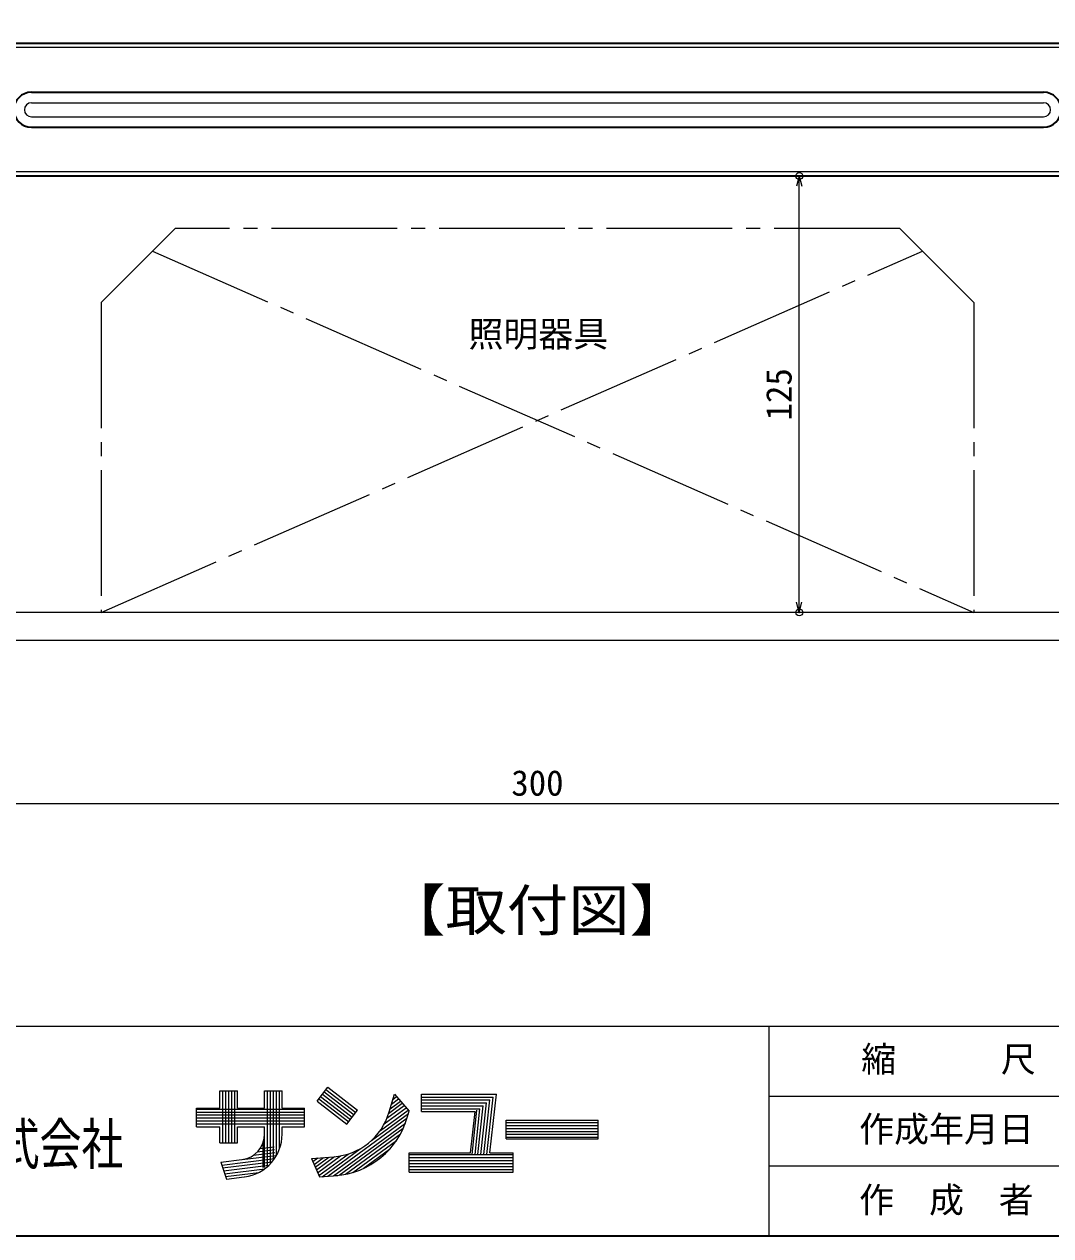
# Model space of a CAD drawing. Units: millimetres, scale not verified. Extents: x -779 to 779, y -550 to 550.
# Drawn here: x 205.6 to 499.7, y -550 to -202.9 of the extents above; entities that cross this region are included whole.
import ezdxf
from ezdxf.enums import TextEntityAlignment as Align

# ---------------------------------------------------------------- set-up
doc = ezdxf.new("R2010")
doc.units = ezdxf.units.MM
doc.header["$LTSCALE"] = 4
doc.header["$PDMODE"] = 32
doc.header["$PDSIZE"] = 2
doc.linetypes.add('CHAIN2', pattern=[12, 9, -1, 1, -1])
for name, color, linetype, lineweight in [('0-1_本体', 7, 'Continuous', 35), ('0-2_照明', 6, 'CHAIN2', 25), ('0-3_寸法', 4, 'Continuous', 18), ('0-5_ボード', 2, 'Continuous', 25), ('0-F_文字', 3, 'Continuous', 25), ('F-0_図面枠', 4, 'Continuous', 18)]:
    doc.layers.add(name, color=color, linetype=linetype, lineweight=lineweight)
doc.layers.add('F-2_文字1', color=7, linetype='Continuous')
doc.styles.add('ＭＳ ゴシック', font='')
doc.styles.get('ＭＳ ゴシック').set_extended_font_data('MS Gothic')

msp = doc.modelspace()

# ---------------------------------------------------------------- linework, layer by layer
at = {"layer": '0-1_本体'}
for p, q in [((570.607, -208.434), (134.607, -208.434)), ((207.607, -222.434), (497.607, -222.434)), ((207.607, -232.434), (497.607, -232.434)), ((502.607, -246.434), (202.607, -246.434))]:
    msp.add_line(p, q, dxfattribs=at)
at = {"layer": '0-1_本体', "color": 4, "lineweight": 18}
for p, q in [((570.607, -209.634), (134.607, -209.634)), ((207.607, -225.434), (497.607, -225.434)), ((207.607, -229.434), (497.607, -229.434)), ((502.607, -245.234), (202.586, -245.234))]:
    msp.add_line(p, q, dxfattribs=at)
at = {"layer": '0-1_本体'}
for centre, start, end in [((207.607, -227.434), 90, 270), ((497.607, -227.434), 270, 90)]:
    msp.add_arc(centre, 5, start, end, dxfattribs=at)
at = {"layer": '0-1_本体', "color": 4, "lineweight": 18}
for centre, start, end in [((207.607, -227.434), 90, 270), ((497.607, -227.434), 270, 90)]:
    msp.add_arc(centre, 2, start, end, dxfattribs=at)
at = {"layer": '0-2_照明'}
for p, q in [((227.607, -282.647), (248.82, -261.434)), ((456.394, -261.434), (248.82, -261.434)), ((456.394, -261.434), (477.607, -282.647)), ((227.607, -371.434), (462.876, -267.915)), ((242.339, -267.915), (477.607, -371.434)), ((227.607, -282.647), (227.607, -371.434)), ((477.607, -282.647), (477.607, -371.434))]:
    msp.add_line(p, q, dxfattribs=at)
at = {"layer": '0-2_照明', "linetype": 'Continuous'}
for p, q in [((502.607, -371.434), (202.607, -371.434)), ((502.607, -379.434), (202.607, -379.434))]:
    msp.add_line(p, q, dxfattribs=at)
at = {"layer": '0-3_寸法'}
msp.add_line((202.607, -426.136), (502.607, -426.136), dxfattribs=at)
at = {"layer": '0-5_ボード', "color": 4, "lineweight": 18}
for p, q in [((427.607, -246.434), (426.831, -249.331)), ((427.607, -371.434), (427.607, -246.434)), ((427.607, -246.434), (428.384, -249.331)), ((427.607, -371.434), (426.831, -368.536)), ((427.607, -371.434), (428.384, -368.536))]:
    msp.add_line(p, q, dxfattribs=at)
at = {"layer": '0-5_ボード', "color": 4}
for p in [(427.607, -246.434), (427.607, -371.434)]:
    msp.add_point(p, dxfattribs=at)
at = {"layer": 'F-0_図面枠'}
for p, q in [((-779, -490), (779, -490)), ((419, -550), (419, -490)), ((261.643, -513.492), (261.643, -508.483)), ((261.643, -508.483), (266.652, -508.483)), ((262.487, -523.38), (262.487, -508.483)), ((263.331, -523.38), (263.331, -508.483)), ((264.174, -523.38), (264.174, -508.483)), ((265.018, -523.38), (265.018, -508.483)), ((265.862, -523.38), (265.862, -508.483)), ((266.652, -513.492), (266.652, -508.483)), ((274.431, -508.483), (279.441, -508.483)), ((274.431, -513.492), (274.431, -508.483)), ((275.275, -530.123), (275.275, -508.483)), ((276.119, -529.298), (276.119, -508.483)), ((276.962, -528.288), (276.962, -508.483)), ((277.806, -527.003), (277.806, -508.483)), ((278.65, -525.206), (278.65, -508.483)), ((279.441, -513.492), (279.441, -508.483)), ((289.438, -511.399), (292.493, -507.428)), ((290.467, -510.062), (299.036, -516.654)), ((290.981, -509.393), (299.551, -515.985)), ((291.496, -508.724), (300.065, -515.316)), ((292.01, -508.055), (300.58, -514.647)), ((292.493, -507.428), (301.062, -514.02)), ((310.068, -514.544), (311.609, -509.406)), ((311.155, -510.918), (312.229, -510.13)), ((311.609, -509.406), (315.809, -514.306)), ((319.353, -514.415), (319.353, -509.406)), ((319.353, -509.406), (340.832, -509.406)), ((338.997, -526.281), (340.832, -509.406)), ((419, -510), (779, -510)), ((254.919, -513.492), (261.643, -513.492)), ((254.919, -518.766), (254.919, -513.492)), ((266.652, -513.492), (274.431, -513.492)), ((279.441, -513.492), (285.901, -513.492)), ((285.901, -518.766), (285.901, -513.492)), ((289.438, -511.399), (298.007, -517.991)), ((289.952, -510.73), (298.522, -517.322)), ((308.719, -517.934), (314.983, -513.343)), ((309.448, -516.354), (314.432, -512.7)), ((309.948, -514.941), (313.882, -512.057)), ((310.351, -513.6), (313.331, -511.415)), ((310.753, -512.259), (312.78, -510.773)), ((319.353, -510.249), (339.892, -510.249)), ((319.353, -511.093), (338.951, -511.093)), ((319.353, -511.937), (338.01, -511.937)), ((319.353, -512.781), (337.07, -512.781)), ((319.353, -513.624), (336.13, -513.624)), ((334.702, -526.755), (336.13, -513.624)), ((335.551, -526.755), (337.07, -512.781)), ((336.399, -526.755), (338.01, -511.937)), ((337.248, -526.755), (338.951, -511.093)), ((338.097, -526.755), (339.892, -510.249)), ((254.919, -513.703), (285.901, -513.703)), ((254.919, -514.547), (285.901, -514.547)), ((254.919, -515.391), (285.901, -515.391)), ((254.919, -516.235), (285.901, -516.235)), ((254.919, -517.078), (285.901, -517.078)), ((292.526, -532.941), (315.206, -516.318)), ((298.007, -517.991), (301.062, -514.02)), ((305.083, -522.691), (315.609, -514.977)), ((307.582, -519.814), (315.534, -513.985)), ((315.191, -516.37), (315.809, -514.306)), ((319.353, -514.415), (334.717, -514.415)), ((333.427, -526.281), (334.717, -514.415)), ((333.853, -526.755), (335.235, -514.046)), ((343.611, -522.194), (343.611, -516.92)), ((343.611, -516.92), (369.979, -516.92)), ((369.979, -522.194), (369.979, -516.92)), ((254.919, -517.922), (285.901, -517.922)), ((254.919, -518.766), (261.643, -518.766)), ((261.643, -523.38), (261.643, -518.766)), ((266.652, -518.766), (274.431, -518.766)), ((266.652, -523.38), (266.652, -518.766)), ((274.431, -520.882), (274.431, -518.766)), ((279.441, -518.766), (285.901, -518.766)), ((279.441, -520.861), (279.441, -518.766)), ((294.13, -532.811), (314.749, -517.699)), ((295.756, -532.666), (314.143, -519.189)), ((343.611, -517.553), (369.979, -517.553)), ((343.611, -518.397), (369.979, -518.397)), ((343.611, -519.24), (369.979, -519.24)), ((343.611, -520.084), (369.979, -520.084)), ((261.643, -523.38), (266.652, -523.38)), ((274.009, -530.481), (274.009, -523.31)), ((274.431, -530.481), (274.431, -520.89)), ((297.571, -532.383), (313.326, -520.834)), ((299.728, -531.847), (312.167, -522.73)), ((343.611, -520.928), (369.979, -520.928)), ((343.611, -521.772), (369.979, -521.772)), ((343.611, -522.194), (369.979, -522.194)), ((267.972, -528.189), (277.504, -527.002)), ((271.244, -526.931), (277.4, -526.165)), ((272.403, -525.937), (277.296, -525.328)), ((273.161, -524.992), (277.192, -524.49)), ((287.878, -527.862), (294.218, -527.349)), ((288.933, -530.344), (292.87, -527.459)), ((289.272, -531.142), (294.475, -527.329)), ((289.611, -531.939), (296.201, -527.109)), ((289.95, -532.737), (298.336, -526.591)), ((290.922, -533.071), (301.832, -525.074)), ((302.655, -530.748), (310.236, -525.191)), ((315.794, -531.818), (315.794, -526.281)), ((315.794, -526.281), (333.427, -526.281)), ((315.794, -526.755), (345.589, -526.755)), ((338.997, -526.281), (345.589, -526.281)), ((345.589, -531.818), (345.589, -526.281)), ((261.849, -528.951), (267.945, -528.192)), ((261.849, -528.951), (263.488, -533.795)), ((262.125, -529.767), (277.252, -527.884)), ((262.401, -530.583), (276.538, -528.823)), ((262.677, -531.399), (275.64, -529.785)), ((262.953, -532.215), (274.469, -530.781)), ((287.878, -527.862), (290.119, -533.136)), ((288.255, -528.749), (289.661, -527.718)), ((288.594, -529.547), (291.265, -527.589)), ((315.794, -527.599), (345.589, -527.599)), ((315.794, -528.443), (345.589, -528.443)), ((315.794, -529.287), (345.589, -529.287)), ((315.794, -530.13), (345.589, -530.13)), ((315.794, -530.974), (345.589, -530.974)), ((419, -530), (679, -530)), ((263.229, -533.031), (272.79, -531.841)), ((263.488, -533.795), (268.615, -533.157)), ((290.119, -533.136), (295.382, -532.71)), ((315.794, -531.818), (345.589, -531.818))]:
    msp.add_line(p, q, dxfattribs=at)
at = {"layer": 'F-0_図面枠', "color": 7, "lineweight": 35}
msp.add_lwpolyline([(-779, 550), (-779, -550), (779, -550)], dxfattribs=at)
at = {"layer": 'F-0_図面枠'}
for centre, radius, start, end in [((293.122, -509.782), 17.598, 273.5696, 344.30289), ((293.106, -509.77), 23.05, 273.9684, 344.73839), ((267.027, -520.845), 7.404, 277.12369, 0.28418), ((267.027, -520.845), 12.414, 277.45369, 359.92859)]:
    msp.add_arc(centre, radius, start, end, dxfattribs=at)

# ---------------------------------------------------------------- texts
at = {"layer": '0-F_文字', "color": 4, "style": 'ＭＳ ゴシック'}
for s, p in [('照明器具', (332.846, -297.538)), ('300', (345.107, -426.136))]:
    msp.add_text(s, height=7.331, dxfattribs=at).set_placement(p, align=Align.BOTTOM_LEFT)
msp.add_text('125', height=7.331, rotation=90, dxfattribs=at).set_placement((427.607, -316.434), align=Align.BOTTOM_LEFT)
at = {"layer": '0-F_文字', "color": 7, "style": 'ＭＳ ゴシック', "width": 1.1}
msp.add_text('【取付図】', height=11.73, dxfattribs=at).set_placement((308.607, -466.136), align=Align.BOTTOM_LEFT)
at = {"layer": 'F-0_図面枠', "color": 7, "style": 'ＭＳ ゴシック', "width": 0.75}
msp.add_text('株式会社', height=11.73, dxfattribs=at).set_placement((185.958, -533.099), align=Align.BOTTOM_LEFT)
at = {"layer": 'F-2_文字1', "style": 'ＭＳ ゴシック'}
for s, p in [('縮\u3000\u3000\u3000尺', (445.366, -505.267)), ('作成年月日', (444.77, -525.301)), ('作\u3000成\u3000者', (444.77, -545.594))]:
    msp.add_text(s, height=7.331, dxfattribs=at).set_placement(p, align=Align.BOTTOM_LEFT)

doc.saveas('drawing.dxf')
